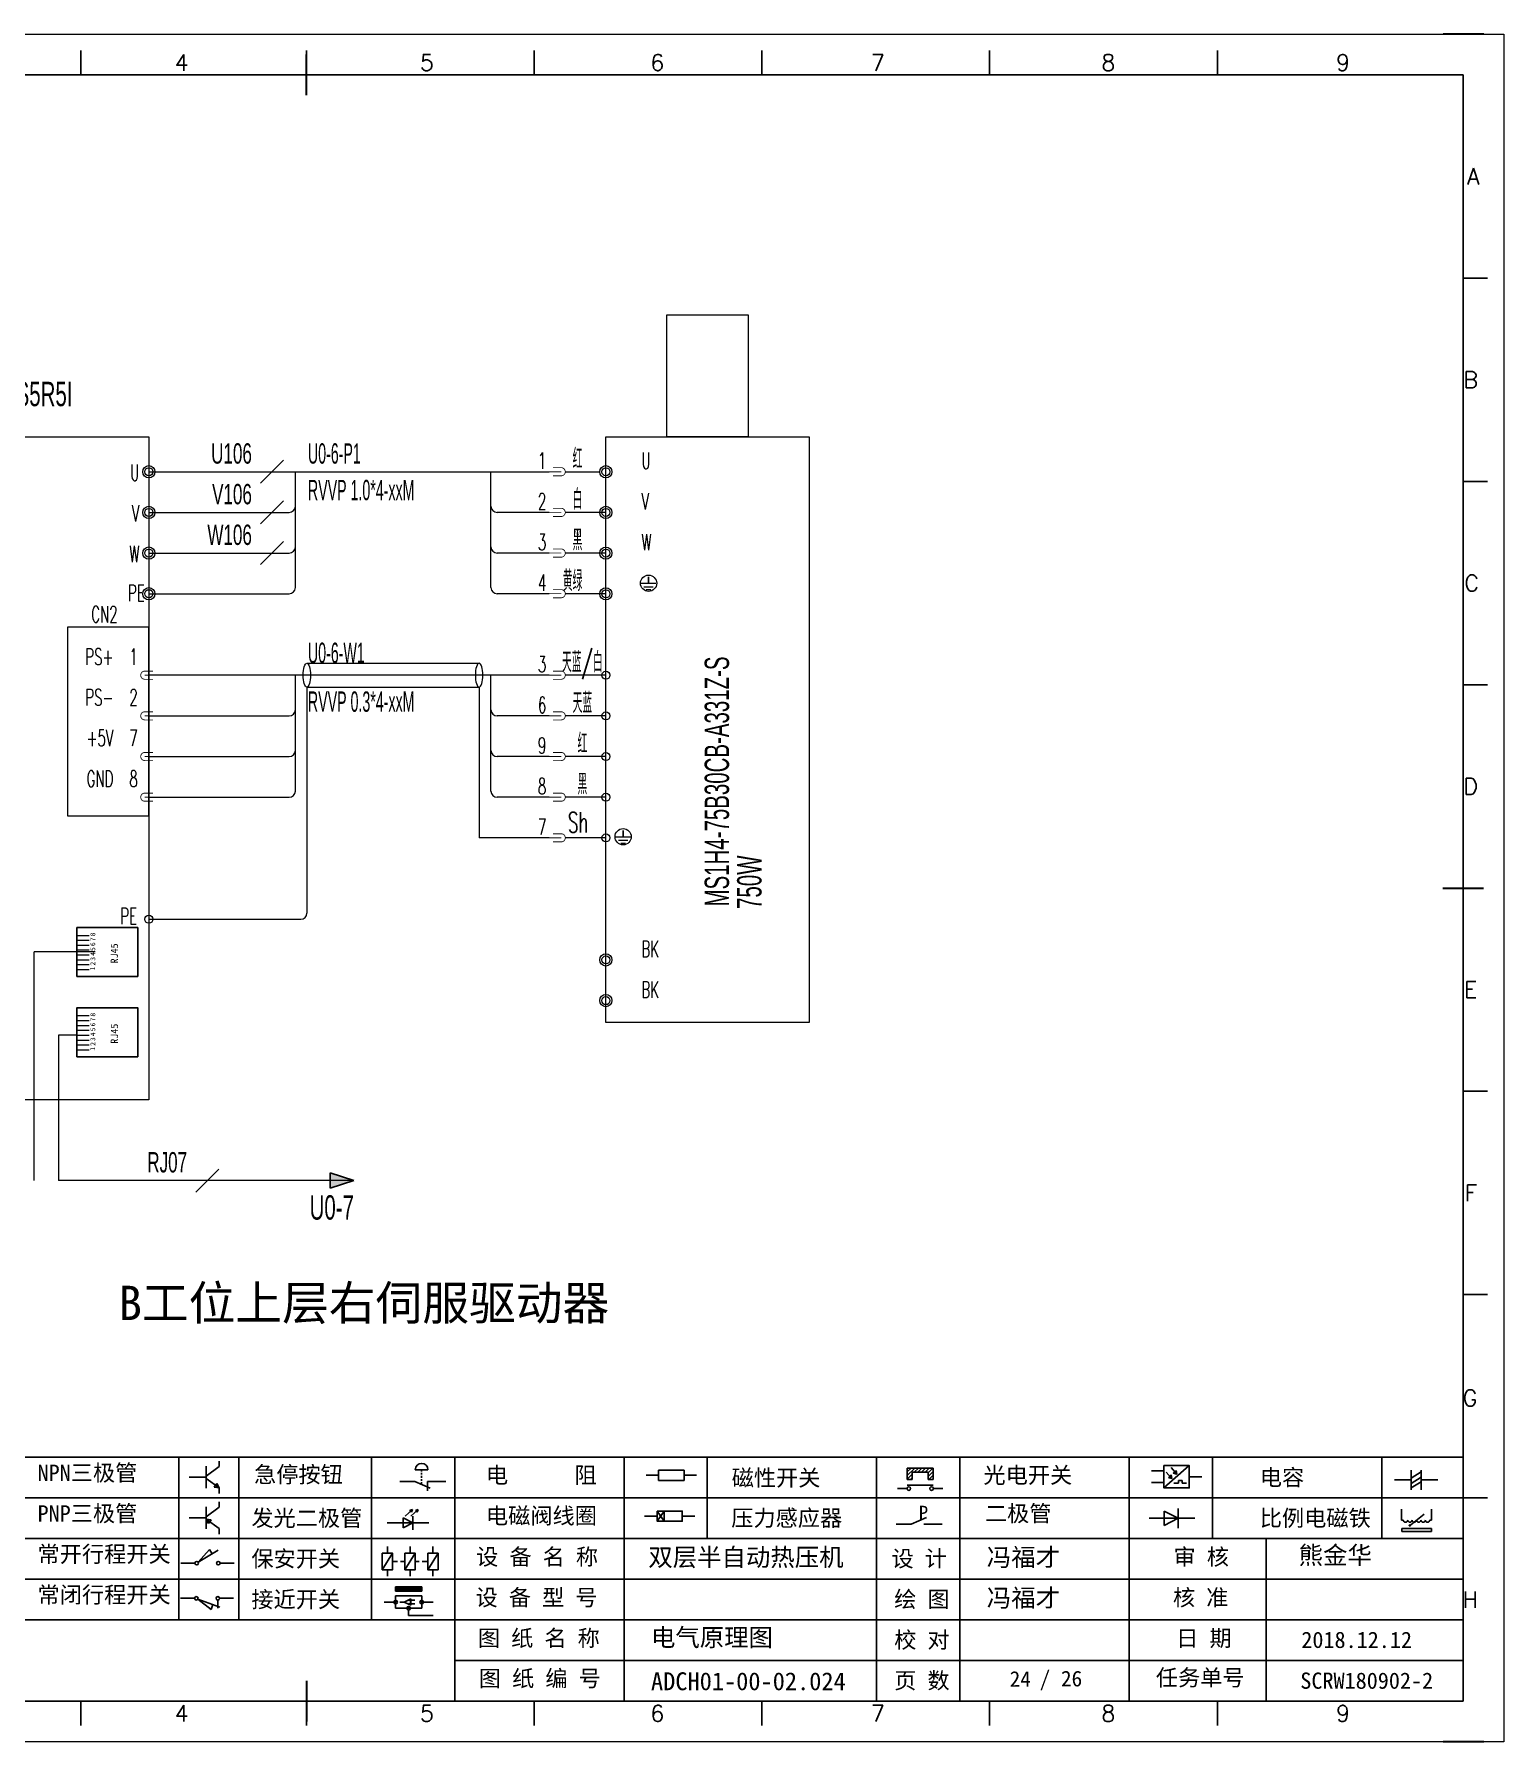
# Model space of a CAD drawing. Extents: x 33864 to 41687, y -3582 to -110.
# Drawn here: x 37403.3 to 37584, y -3569.1 to -3359.1 of the extents above; entities that cross this region are included whole.
import ezdxf
from ezdxf.enums import TextEntityAlignment as Align

# ---------------------------------------------------------------- set-up
doc = ezdxf.new("R2010")
doc.units = 0
doc.header["$MEASUREMENT"] = 0
doc.layers.add('AE_BOR', color=1, linetype='Continuous')
doc.layers.add('细实线层', color=7, linetype='Continuous')
doc.layers.add('Dimension', color=3, linetype='Continuous', lineweight=13)
doc.styles.add('WD', font='romans.shx', dxfattribs={"bigfont": 'gbcbig.shx'})
doc.styles.add('样式 8', font='arial.ttf')
doc.styles.add('汉字', font='')
doc.styles.get('汉字').set_extended_font_data('新宋体')

# ---------------------------------------------------------------- blocks, each defined once
blk = doc.blocks.new('磁性开关')
at = {"linetype": 'ByBlock'}
h = blk.add_hatch(dxfattribs=at)
h.set_pattern_fill('ANSI31', color=256, scale=0.1, style=0)
h.set_pattern_definition([(45, (0, 0), (-0.224506403, 0.224506403), [])])
h.paths.add_polyline_path([(-1907.69, -775.29), (-1910.88, -775.29), (-1910.88, -776.69), (-1910.25, -776.69), (-1910.25, -775.79), (-1908.31, -775.79), (-1908.31, -776.69), (-1907.69, -776.69)])
for p, q in [((-1910.88, -776.69), (-1910.88, -775.29)), ((-1910.88, -775.29), (-1907.69, -775.29)), ((-1910.88, -776.69), (-1910.25, -776.69)), ((-1910.25, -776.69), (-1910.25, -775.79)), ((-1910.25, -775.79), (-1908.31, -775.79)), ((-1908.31, -776.69), (-1908.31, -775.79)), ((-1908.31, -776.69), (-1907.69, -776.69)), ((-1907.69, -775.29), (-1907.69, -776.69)), ((-1910.91, -777.81), (-1912.09, -777.81)), ((-1910.88, -777.39), (-1907.69, -777.39)), ((-1907.66, -777.81), (-1906.48, -777.81))]:
    blk.add_line(p, q, dxfattribs=at)
for centre in [(-1910.68, -777.81), (-1907.88, -777.81)]:
    blk.add_circle(centre, 0.225, dxfattribs=at)
blk = doc.blocks.new('光电开关')
at = {"linetype": 'ByBlock'}
h = blk.add_hatch(dxfattribs=at)
h.set_pattern_fill('ANSI31', color=256, scale=0.01, style=0)
h.set_pattern_definition([(45, (0.172267, 0), (-0.0224506403, 0.0224506403), [])])
h.paths.add_polyline_path([(-1882.44, -776.34), (-1882.5, -775.91), (-1882.68, -776.07)])
h.paths.add_polyline_path([(-1882.44, -776.34), (-1882.68, -776.07), (-1882.86, -776.23)])
h.paths.add_polyline_path([(-1883.11, -776.45), (-1883.29, -776.61), (-1883.05, -776.88)])
h.paths.add_polyline_path([(-1883.29, -776.61), (-1883.47, -776.77), (-1883.05, -776.88)])
for p, q in [((-1884.01, -775.96), (-1885.56, -775.96)), ((-1880.91, -775.3), (-1884.01, -778.05)), ((-1883.75, -776.09), (-1883.05, -776.88)), ((-1883.11, -776.45), (-1883.47, -776.77)), ((-1883.05, -776.88), (-1883.47, -776.77)), ((-1883.14, -775.55), (-1882.44, -776.34)), ((-1883.05, -776.88), (-1883.11, -776.45)), ((-1882.5, -775.91), (-1882.86, -776.23)), ((-1882.44, -776.34), (-1882.86, -776.23)), ((-1882.44, -776.34), (-1882.5, -775.91)), ((-1879.37, -776.67), (-1880.91, -776.67)), ((-1884.01, -777.39), (-1885.56, -777.39)), ((-1882.78, -777.47), (-1882.23, -777.47)), ((-1882.23, -777.47), (-1882.23, -777.14)), ((-1882.23, -777.14), (-1881.78, -777.14)), ((-1881.78, -777.47), (-1881.78, -777.14)), ((-1881.23, -777.47), (-1881.78, -777.47))]:
    blk.add_line(p, q, dxfattribs=at)
blk.add_lwpolyline([(-1884.01, -775.3), (-1880.91, -775.3), (-1880.91, -778.05), (-1884.01, -778.05)], close=True, dxfattribs=at)
blk = doc.blocks.new('电磁阀线圈')
at = {"linetype": 'ByBlock'}
for p, q in [((-1854.61, -796.54), (-1856.17, -796.54)), ((-1854.61, -795.92), (-1853.75, -797.16)), ((-1853.75, -795.92), (-1854.61, -797.16)), ((-1853.75, -795.92), (-1853.75, -797.16)), ((-1851.53, -796.54), (-1849.97, -796.54))]:
    blk.add_line(p, q, dxfattribs=at)
blk.add_lwpolyline([(-1854.61, -795.92), (-1851.53, -795.92), (-1851.53, -797.16), (-1854.61, -797.16)], close=True, dxfattribs=at)
blk = doc.blocks.new('压力感应器')
at = {"linetype": 'ByBlock'}
for p, q in [((-1815.59, -777.73), (-1813.71, -776.93)), ((-1817.44, -777.73), (-1815.59, -777.73)), ((-1811.78, -777.73), (-1814.05, -777.73))]:
    blk.add_line(p, q, dxfattribs=at)
at = {"linetype": 'ByBlock', "insert": (-1814.65, -775.48), "char_height": 1.68, "width": 1.2242, "attachment_point": 1}
blk.add_mtext('{\\fNSimSun|b0|i0|c134|p49;P}', dxfattribs=at)
blk = doc.blocks.new('二极管')
at = {"linetype": 'ByBlock'}
for p, q in [((-1787.52, -776.77), (-1781.92, -776.77)), ((-1783.97, -776.77), (-1785.69, -775.9)), ((-1785.69, -775.9), (-1785.69, -777.65)), ((-1783.97, -776.77), (-1785.69, -777.65)), ((-1783.97, -777.99), (-1783.97, -775.56))]:
    blk.add_line(p, q, dxfattribs=at)
blk = doc.blocks.new('NPN三极管')
at = {"linetype": 'ByBlock'}
for p, q in [((-1785.73, -780.61), (-1785.73, -783.32)), ((-1785.73, -781.82), (-1784.15, -780.66)), ((-1784.15, -780.66), (-1784.15, -779.98)), ((-1785.73, -781.97), (-1787.81, -781.97)), ((-1785.73, -782.11), (-1784.15, -783.27)), ((-1784.41, -782.73), (-1784.74, -783.18)), ((-1784.15, -783.27), (-1784.74, -783.18)), ((-1784.15, -783.27), (-1784.41, -782.73)), ((-1784.15, -783.27), (-1784.15, -783.96))]:
    blk.add_line(p, q, dxfattribs=at)
blk = doc.blocks.new('PNP三极管')
at = {"linetype": 'ByBlock'}
for p, q in [((-1784.9, -785.38), (-1784.9, -788.09)), ((-1783.32, -785.43), (-1783.32, -784.75)), ((-1784.9, -786.74), (-1786.98, -786.74)), ((-1784.9, -786.59), (-1783.32, -785.43)), ((-1784.9, -786.88), (-1783.32, -788.04)), ((-1784.9, -786.88), (-1784.31, -786.97)), ((-1784.9, -786.88), (-1784.64, -787.42)), ((-1784.31, -786.97), (-1784.64, -787.42)), ((-1783.32, -788.04), (-1783.32, -788.73))]:
    blk.add_line(p, q, dxfattribs=at)
blk = doc.blocks.new('常开行程开关')
at = {"linetype": 'ByBlock'}
for p, q in [((-1785.89, -792.17), (-1784.52, -790.62)), ((-1785.89, -792.17), (-1783.43, -790.72)), ((-1784.52, -790.62), (-1784.19, -791.17)), ((-1786.29, -792.3), (-1788.01, -792.3)), ((-1781.48, -792.3), (-1783.21, -792.3))]:
    blk.add_line(p, q, dxfattribs=at)
for centre in [(-1786.07, -792.3), (-1783.42, -792.3)]:
    blk.add_circle(centre, 0.219, dxfattribs=at)
blk = doc.blocks.new('常闭行程开关')
at = {"linetype": 'ByBlock'}
for p, q in [((-1786.34, -796.62), (-1788.07, -796.62)), ((-1785.93, -796.72), (-1783.25, -797.7)), ((-1785.93, -796.72), (-1784.3, -798)), ((-1784.3, -798), (-1784.08, -797.4)), ((-1783.48, -796.84), (-1783.48, -797.85)), ((-1781.54, -796.62), (-1783.26, -796.62))]:
    blk.add_line(p, q, dxfattribs=at)
for centre in [(-1786.12, -796.62), (-1783.48, -796.62)]:
    blk.add_circle(centre, 0.219, dxfattribs=at)
blk = doc.blocks.new('电容')
at = {"linetype": 'ByBlock'}
for p, q in [((-1756.08, -782.99), (-1756.08, -780.56)), ((-1754.86, -780.79), (-1756.08, -781.55)), ((-1754.86, -782.99), (-1754.86, -780.56)), ((-1756.08, -781.77), (-1758.13, -781.77)), ((-1754.86, -781.44), (-1756.08, -782.2)), ((-1754.86, -781.99), (-1756.08, -782.75)), ((-1754.86, -781.77), (-1752.81, -781.77))]:
    blk.add_line(p, q, dxfattribs=at)
blk = doc.blocks.new('发光二极管')
at = {"linetype": 'ByBlock'}
for p, q in [((-1755.78, -785.92), (-1754.89, -785.14)), ((-1754.89, -785.14), (-1755.2, -785.22)), ((-1755.2, -785.22), (-1755.01, -785.43)), ((-1755.08, -785.92), (-1754.18, -785.14)), ((-1754.89, -785.14), (-1755.01, -785.43)), ((-1754.18, -785.14), (-1754.49, -785.22)), ((-1754.49, -785.22), (-1754.31, -785.43)), ((-1754.18, -785.14), (-1754.31, -785.43)), ((-1758.01, -786.77), (-1752.89, -786.77)), ((-1754.84, -786.77), (-1756.04, -786.16)), ((-1756.04, -786.16), (-1756.04, -787.39)), ((-1754.84, -786.77), (-1756.04, -787.39)), ((-1754.84, -787.63), (-1754.84, -785.92))]:
    blk.add_line(p, q, dxfattribs=at)
blk = doc.blocks.new('比例电磁阀')
at = {"linetype": 'ByBlock'}
for p, q in [((-1757.26, -775.38), (-1757.26, -776.71)), ((-1757.26, -776.71), (-1757.05, -776.71)), ((-1754.5, -775.98), (-1756.35, -777.44)), ((-1753.58, -776.71), (-1753.8, -776.71)), ((-1753.58, -775.38), (-1753.58, -776.71)), ((-1753.6, -777.73), (-1757.25, -777.73)), ((-1757.25, -778.13), (-1757.25, -777.73)), ((-1753.6, -778.13), (-1757.25, -778.13)), ((-1756.35, -777.44), (-1756.25, -777.25)), ((-1756.35, -777.44), (-1756.15, -777.38)), ((-1756.15, -777.38), (-1756.25, -777.25)), ((-1753.6, -777.73), (-1753.6, -778.13))]:
    blk.add_line(p, q, dxfattribs=at)
for centre in [(-1756.78, -776.71), (-1756.24, -776.71), (-1755.7, -776.71), (-1755.15, -776.71), (-1754.61, -776.71), (-1754.07, -776.71)]:
    blk.add_arc(centre, 0.271, 180, 0, dxfattribs=at)
blk = doc.blocks.new('保安开关')
at = {"linetype": 'ByBlock'}
for p, q in [((-1757.33, -790.79), (-1758.6, -792.81)), ((-1757.96, -790.79), (-1757.96, -789.97)), ((-1754.54, -790.79), (-1755.81, -792.81)), ((-1755.17, -790.79), (-1755.17, -789.97)), ((-1751.75, -790.79), (-1753.02, -792.81)), ((-1752.39, -790.79), (-1752.39, -789.97)), ((-1757.96, -792.81), (-1757.96, -793.62)), ((-1757.33, -791.8), (-1756.72, -791.8)), ((-1756.35, -791.8), (-1755.89, -791.8)), ((-1755.17, -792.81), (-1755.17, -793.62)), ((-1754.52, -791.8), (-1754.06, -791.8)), ((-1753.69, -791.8), (-1753.08, -791.8)), ((-1752.39, -792.81), (-1752.39, -793.62))]:
    blk.add_line(p, q, dxfattribs=at)
for points in [[(-1758.6, -790.79), (-1757.33, -790.79), (-1757.33, -792.81), (-1758.6, -792.81)], [(-1755.81, -790.79), (-1754.54, -790.79), (-1754.54, -792.81), (-1755.81, -792.81)], [(-1753.02, -790.79), (-1751.75, -790.79), (-1751.75, -792.81), (-1753.02, -792.81)]]:
    blk.add_lwpolyline(points, close=True, dxfattribs=at)
blk = doc.blocks.new('接近开关')
at = {"linetype": 'ByBlock'}
h = blk.add_hatch(dxfattribs=at)
h.set_pattern_fill('ANSI31', color=256, scale=0.01, style=0)
h.set_pattern_definition([(45, (-89.131516, -30.795668), (-0.0224506403, 0.0224506403), [])])
h.paths.add_polyline_path([(-1513.76, -1123.35), (-1513.76, -1122.85), (-1516.96, -1122.85), (-1516.96, -1123.35)])
for p, q in [((-1516.96, -1123.35), (-1516.96, -1122.85)), ((-1516.96, -1122.85), (-1513.76, -1122.85)), ((-1516.96, -1123.35), (-1513.76, -1123.35)), ((-1513.76, -1122.85), (-1513.76, -1123.35)), ((-1517.18, -1124.71), (-1518.36, -1124.71)), ((-1516.96, -1123.95), (-1513.76, -1123.95)), ((-1516.96, -1123.95), (-1516.96, -1125.47)), ((-1516.96, -1125.47), (-1513.76, -1125.47)), ((-1515.91, -1124.71), (-1516.45, -1124.71)), ((-1515.11, -1124.31), (-1515.91, -1124.71)), ((-1515.11, -1125.11), (-1515.91, -1124.71)), ((-1515.33, -1124.53), (-1515.17, -1124.53)), ((-1515.33, -1124.88), (-1515.17, -1124.88)), ((-1515.25, -1124.45), (-1515.25, -1124.61)), ((-1515.11, -1124.31), (-1515.11, -1125.11)), ((-1515.11, -1124.48), (-1514.58, -1124.48)), ((-1515.11, -1124.94), (-1514.58, -1124.94)), ((-1513.76, -1123.95), (-1513.76, -1125.47)), ((-1513.54, -1124.71), (-1512.36, -1124.71)), ((-1515.36, -1125.69), (-1515.36, -1126.36)), ((-1515.36, -1126.36), (-1512.36, -1126.36))]:
    blk.add_line(p, q, dxfattribs=at)
for centre in [(-1516.96, -1124.71), (-1515.36, -1125.47), (-1513.76, -1124.71)]:
    blk.add_circle(centre, 0.225, dxfattribs=at)
blk = doc.blocks.new('电阻')
at = {"linetype": 'ByBlock'}
for p, q in [((-3.09, 0), (-1.57, 0)), ((1.57, 0), (3.09, 0))]:
    blk.add_line(p, q, dxfattribs=at)
blk.add_lwpolyline([(-1.57, 0.63), (1.57, 0.63), (1.57, -0.63), (-1.57, -0.63)], close=True, dxfattribs=at)
blk = doc.blocks.new('急停按钮')
at = {"linetype": 'ByBlock'}
for p, q in [((-1.86, 0), (0, 0)), ((0, 0), (1.88, -0.81)), ((0.06, 1.45), (1.61, 1.45)), ((0.83, 1.45), (0.83, 1.24)), ((0.83, 1.07), (0.83, 0.85)), ((0.83, 0.68), (0.83, 0.47)), ((0.83, 0.29), (0.83, 0.08)), ((3.81, 0), (1.54, 0)), ((1.54, 0), (1.54, -1.15)), ((0.83, -0.09), (0.83, -0.24))]:
    blk.add_line(p, q, dxfattribs=at)
blk.add_arc((0.83, 1.45), 0.774, 0, 180)
blk = doc.blocks.new('A$C5EEB7F37')
at = {"lineweight": 0}
for p, q in [((0, 16.82), (5.16, 16.82)), ((0, 14.82), (5.16, 14.82)), ((0, 12.82), (5.16, 12.82)), ((0, 10.82), (5.16, 10.82)), ((0, 8.82), (5.16, 8.82)), ((0, 6.82), (5.16, 6.82)), ((0, 4.82), (5.16, 4.82)), ((0, 2.82), (5.16, 2.82))]:
    blk.add_line(p, q, dxfattribs=at)
blk.add_lwpolyline([(0.07, 0), (0.07, 20.03), (25.01, 20.03), (25.01, 0)], close=True)
at = {"char_height": 2, "width": 3.7055, "attachment_point": 1, "rotation": 90}
for s, insert in [('{\\fSimSun|b0|i0|c134|p2;8}', (5.62, 16.42)), ('{\\fSimSun|b0|i0|c134|p2;7}', (5.62, 14.42)), ('{\\fSimSun|b0|i0|c134|p2;6}', (5.62, 12.42)), ('{\\fSimSun|b0|i0|c134|p2;3}', (5.62, 6.42)), ('{\\fSimSun|b0|i0|c134|p2;5}', (5.62, 10.42)), ('{\\fSimSun|b0|i0|c134|p2;4}', (5.62, 8.42)), ('{\\fSimSun|b0|i0|c134|p2;1}', (5.56, 2.42)), ('{\\fSimSun|b0|i0|c134|p2;2}', (5.62, 4.42))]:
    blk.add_mtext(s, dxfattribs=dict(at, insert=insert))
at = {"color": 7, "insert": (13.92, 5.3), "char_height": 3.024, "attachment_point": 1, "rotation": 90}
blk.add_mtext_dynamic_manual_height_columns('{\\fSimSun|b0|i0|c134|p2;RJ45}', width=47.9244, gutter_width=12.5, heights=[0], dxfattribs=at)

msp = doc.modelspace()

# ---------------------------------------------------------------- hatches: boundary and pattern name
for points in [[(37439.664, -3499.144), (37442.582, -3500.079), (37439.664, -3501.015)], [(37442.582, -3500.079), (37439.664, -3501.015), (37439.664, -3499.144)]]:
    msp.add_hatch(color=256).paths.add_polyline_path(points)

# ---------------------------------------------------------------- linework, layer by layer
for p, q in [((37578.958, -3364.101), (37291.958, -3364.101)), ((37578.958, -3564.101), (37578.958, -3364.101)), ((37478.806, -3425.834), (37478.806, -3426.624)), ((37475.681, -3457.011), (37475.681, -3457.801)), ((37442.582, -3500.079), (37439.664, -3499.144)), ((37439.664, -3501.015), (37439.664, -3499.144)), ((37442.582, -3500.079), (37439.664, -3499.144)), ((37442.582, -3500.079), (37439.664, -3501.015)), ((37442.582, -3500.079), (37439.664, -3501.015)), ((37296.988, -3564.101), (37576.488, -3564.101)), ((37417.755, -3564.101), (37477.705, -3564.101)), ((37477.705, -3564.101), (37546.49, -3564.101))]:
    msp.add_line(p, q)
at = {"lineweight": 0}
for p, q in [((37417.369, -3412.915), (37466.566, -3412.915)), ((37435.384, -3427.165), (37435.384, -3412.915)), ((37459.433, -3427.165), (37459.433, -3412.915)), ((37468.566, -3412.915), (37472.808, -3412.915)), ((37417.369, -3417.915), (37434.634, -3417.915)), ((37466.566, -3417.915), (37460.183, -3417.915)), ((37473.558, -3417.915), (37468.566, -3417.915)), ((37417.369, -3422.915), (37434.634, -3422.915)), ((37466.566, -3422.915), (37460.183, -3422.915)), ((37473.558, -3422.919), (37468.566, -3422.919)), ((37477.912, -3426.631), (37479.701, -3426.631)), ((37478.244, -3427.059), (37479.369, -3427.059)), ((37417.369, -3427.915), (37434.634, -3427.915)), ((37466.566, -3427.915), (37460.183, -3427.915)), ((37473.558, -3427.923), (37468.566, -3427.923)), ((37478.53, -3427.406), (37479.103, -3427.406)), ((37436.814, -3436.467), (37457.975, -3436.465)), ((37466.566, -3437.931), (37417.369, -3437.931)), ((37435.384, -3452.181), (37435.384, -3437.931)), ((37436.793, -3439.396), (37436.793, -3467.189)), ((37436.793, -3439.396), (37457.975, -3439.396)), ((37457.975, -3439.396), (37457.975, -3457.931)), ((37459.433, -3452.181), (37459.433, -3437.931)), ((37473.558, -3437.935), (37468.566, -3437.935)), ((37417.369, -3442.931), (37434.634, -3442.931)), ((37466.566, -3442.931), (37460.183, -3442.931)), ((37473.558, -3442.939), (37468.566, -3442.939)), ((37417.369, -3447.931), (37434.634, -3447.931)), ((37466.566, -3447.931), (37460.183, -3447.931)), ((37473.558, -3447.939), (37468.566, -3447.939)), ((37417.369, -3452.931), (37434.634, -3452.931)), ((37466.566, -3452.931), (37460.183, -3452.931)), ((37473.558, -3452.939), (37468.566, -3452.939)), ((37466.566, -3457.931), (37460.183, -3457.931)), ((37473.558, -3457.939), (37468.566, -3457.939)), ((37474.787, -3457.807), (37476.575, -3457.807)), ((37475.119, -3458.236), (37476.243, -3458.236)), ((37475.404, -3458.583), (37475.978, -3458.583)), ((37417.369, -3467.939), (37436.043, -3467.939))]:
    msp.add_line(p, q, dxfattribs=at)
at = {"color": 3, "lineweight": 0}
for p, q in [((37403.27, -3500.079), (37403.27, -3471.965)), ((37410.785, -3471.965), (37403.27, -3471.965)), ((37406.246, -3482.197), (37406.246, -3500.079)), ((37408.497, -3482.197), (37406.246, -3482.197)), ((37442.582, -3500.079), (37406.246, -3500.079))]:
    msp.add_line(p, q, dxfattribs=at)
at = {"linetype": 'ByBlock'}
for p, q in [((37578.958, -3534.101), (37291.958, -3534.101)), ((37578.958, -3539.101), (37291.958, -3539.101)), ((37578.958, -3544.101), (37291.958, -3544.101)), ((37578.958, -3549.101), (37291.958, -3549.101)), ((37578.958, -3554.101), (37291.958, -3554.101)), ((37578.958, -3559.101), (37454.982, -3559.101))]:
    msp.add_line(p, q, dxfattribs=at)
at = {"lineweight": -2}
for p, q in [((37421.074, -3534.101), (37421.074, -3554.101)), ((37428.434, -3534.101), (37428.434, -3554.101)), ((37444.744, -3534.101), (37444.744, -3554.101)), ((37454.982, -3534.101), (37454.982, -3564.016)), ((37475.792, -3534.101), (37475.792, -3544.101)), ((37486.03, -3534.101), (37486.03, -3544.101)), ((37506.84, -3534.101), (37506.84, -3544.101)), ((37517.078, -3534.101), (37517.078, -3544.101)), ((37537.888, -3534.101), (37537.888, -3544.101)), ((37548.126, -3534.101), (37548.126, -3544.101)), ((37568.937, -3534.101), (37568.937, -3544.101)), ((37475.792, -3544.101), (37475.792, -3564.016)), ((37506.84, -3544.101), (37506.84, -3564.101)), ((37517.078, -3544.101), (37517.078, -3564.101)), ((37537.888, -3544.101), (37537.888, -3564.101)), ((37554.741, -3544.101), (37554.741, -3564.101))]:
    msp.add_line(p, q, dxfattribs=at)
at = {"ltscale": 2}
for p, q in [((37578.958, -3564.101), (37578.958, -3542.655)), ((37546.49, -3564.101), (37576.488, -3564.101)), ((37546.49, -3564.101), (37578.958, -3564.101))]:
    msp.add_line(p, q, dxfattribs=at)
at = {"lineweight": 9, "ltscale": 0.1}
for p, q in [((37388.293, -3564.101), (37417.755, -3564.101)), ((37416.398, -3564.101), (37416.398, -3564.101)), ((37416.398, -3564.101), (37416.398, -3564.101)), ((37416.398, -3564.101), (37416.398, -3564.101)), ((37416.398, -3564.101), (37416.398, -3564.101))]:
    msp.add_line(p, q, dxfattribs=at)
at = {"lineweight": 0}
for points in [[(37481.058, -3393.632), (37491.058, -3393.632), (37491.058, -3408.632), (37481.058, -3408.632)], [(37388.741, -3408.632), (37417.369, -3408.632), (37417.369, -3490.142), (37388.741, -3490.142)], [(37473.558, -3408.632), (37498.558, -3408.632), (37498.558, -3480.632), (37473.558, -3480.632)]]:
    msp.add_lwpolyline(points, close=True, dxfattribs=at)
at = {"color": 3, "lineweight": 0, "const_width": 0.1, "flags": 128}
for points in [[(37467.066, -3412.415), (37468.066, -3412.415, -1), (37468.066, -3413.415), (37467.066, -3413.415)], [(37467.066, -3417.415), (37468.066, -3417.415, -1), (37468.066, -3418.415), (37467.066, -3418.415)], [(37467.066, -3422.415), (37468.066, -3422.415, -1), (37468.066, -3423.415), (37467.066, -3423.415)], [(37467.066, -3427.415), (37468.066, -3427.415, -1), (37468.066, -3428.415), (37467.066, -3428.415)], [(37417.869, -3437.431), (37416.869, -3437.431, 1), (37416.869, -3438.431), (37417.869, -3438.431)], [(37467.066, -3437.431), (37468.066, -3437.431, -1), (37468.066, -3438.431), (37467.066, -3438.431)], [(37417.869, -3442.431), (37416.869, -3442.431, 1), (37416.869, -3443.431), (37417.869, -3443.431)], [(37467.066, -3442.431), (37468.066, -3442.431, -1), (37468.066, -3443.431), (37467.066, -3443.431)], [(37417.869, -3447.431), (37416.869, -3447.431, 1), (37416.869, -3448.431), (37417.869, -3448.431)], [(37467.066, -3447.431), (37468.066, -3447.431, -1), (37468.066, -3448.431), (37467.066, -3448.431)], [(37417.869, -3452.431), (37416.869, -3452.431, 1), (37416.869, -3453.431), (37417.869, -3453.431)], [(37467.066, -3452.431), (37468.066, -3452.431, -1), (37468.066, -3453.431), (37467.066, -3453.431)], [(37467.066, -3457.431), (37468.066, -3457.431, -1), (37468.066, -3458.431), (37467.066, -3458.431)]]:
    msp.add_lwpolyline(points, format="xyb", dxfattribs=at)
for points in [[(37468.066, -3412.915), (37466.566, -3412.915)], [(37468.066, -3417.915), (37466.566, -3417.915)], [(37468.066, -3422.915), (37466.566, -3422.915)], [(37468.066, -3427.915), (37466.566, -3427.915)], [(37416.869, -3437.931), (37418.369, -3437.931)], [(37468.066, -3437.931), (37466.566, -3437.931)], [(37416.869, -3442.931), (37418.369, -3442.931)], [(37468.066, -3442.931), (37466.566, -3442.931)], [(37416.869, -3447.931), (37418.369, -3447.931)], [(37468.066, -3447.931), (37466.566, -3447.931)], [(37416.869, -3452.931), (37418.369, -3452.931)], [(37468.066, -3452.931), (37466.566, -3452.931)], [(37468.066, -3457.931), (37466.566, -3457.931)]]:
    msp.add_lwpolyline(points, dxfattribs=at)
at = {"lineweight": 0}
msp.add_lwpolyline([(37417.374, -3455.215), (37417.374, -3432.007), (37407.374, -3432.007), (37407.374, -3455.215)], dxfattribs=at)
for centre, radius in [((37417.369, -3412.915), 0.75), ((37417.369, -3412.915), 0.5), ((37473.558, -3412.915), 0.75), ((37473.558, -3412.915), 0.5), ((37417.369, -3417.915), 0.75), ((37417.369, -3417.915), 0.5), ((37473.558, -3417.915), 0.75), ((37473.558, -3417.915), 0.5), ((37417.369, -3422.915), 0.75), ((37417.369, -3422.915), 0.5), ((37473.558, -3422.919), 0.75), ((37473.558, -3422.919), 0.5), ((37417.369, -3427.915), 0.75), ((37473.558, -3427.923), 0.75), ((37478.806, -3426.624), 1), ((37417.369, -3427.915), 0.5), ((37473.558, -3427.923), 0.5), ((37473.558, -3437.935), 0.5), ((37473.558, -3442.939), 0.5), ((37473.558, -3447.939), 0.5), ((37473.558, -3452.939), 0.5), ((37473.558, -3457.939), 0.5), ((37475.681, -3457.801), 1), ((37417.369, -3467.939), 0.5), ((37473.558, -3472.943), 0.75), ((37473.558, -3472.943), 0.5), ((37473.558, -3477.947), 0.75), ((37473.558, -3477.947), 0.5)]:
    msp.add_circle(centre, radius, dxfattribs=at)
for centre, start, end in [((37434.634, -3417.165), 270, 0), ((37460.183, -3417.165), 180, 270), ((37434.634, -3422.165), 270, 0), ((37460.183, -3422.165), 180, 270), ((37434.634, -3427.165), 270, 0), ((37460.183, -3427.165), 180, 270), ((37434.634, -3442.181), 270, 0), ((37460.183, -3442.181), 180, 270), ((37434.634, -3447.181), 270, 0), ((37460.183, -3447.181), 180, 270), ((37434.634, -3452.181), 270, 0), ((37460.183, -3452.181), 180, 270), ((37436.043, -3467.189), 270, 0)]:
    msp.add_arc(centre, 0.75, start, end, dxfattribs=at)
msp.add_ellipse((37436.793, -3437.931), major_axis=(0, 1.465), ratio=0.3169375, dxfattribs=at)
at = {"lineweight": 0, "extrusion": (0, 0, -1)}
msp.add_ellipse((37457.975, -3437.931), major_axis=(0, 1.465), ratio=0.3169375, dxfattribs=at)
at = {"layer": 'AE_BOR', "color": 1, "lineweight": 15}
for p, q in [((37286.955, -3359.101), (37583.955, -3359.101)), ((37583.955, -3359.101), (37583.955, -3569.101)), ((37583.955, -3569.101), (37286.955, -3569.101))]:
    msp.add_line(p, q, dxfattribs=at)
at = {"layer": 'AE_BOR', "lineweight": 30}
for p, q in [((37581.488, -3359.101), (37576.488, -3359.101)), ((37581.488, -3569.101), (37576.488, -3569.101))]:
    msp.add_line(p, q, dxfattribs=at)
at = {"layer": 'AE_BOR'}
for p, q in [((37408.988, -3364.101), (37408.988, -3361.101)), ((37436.738, -3364.101), (37436.738, -3361.101)), ((37464.738, -3364.101), (37464.738, -3361.101)), ((37492.738, -3364.101), (37492.738, -3361.101)), ((37520.738, -3364.101), (37520.738, -3361.101)), ((37548.738, -3364.101), (37548.738, -3361.101)), ((37578.958, -3389.101), (37581.958, -3389.101)), ((37578.958, -3414.101), (37581.958, -3414.101)), ((37578.958, -3439.101), (37581.958, -3439.101)), ((37578.958, -3489.101), (37581.958, -3489.101)), ((37578.958, -3514.101), (37581.958, -3514.101)), ((37578.958, -3539.101), (37581.958, -3539.101)), ((37408.988, -3564.101), (37408.988, -3567.101)), ((37436.738, -3564.101), (37436.738, -3567.101)), ((37464.738, -3564.101), (37464.738, -3567.101)), ((37492.738, -3564.101), (37492.738, -3567.101)), ((37520.738, -3564.101), (37520.738, -3567.101)), ((37548.738, -3564.101), (37548.738, -3567.101))]:
    msp.add_line(p, q, dxfattribs=at)
at = {"layer": 'AE_BOR', "color": 2, "lineweight": 30}
for p, q in [((37436.738, -3366.601), (37436.738, -3361.601)), ((37576.458, -3464.101), (37581.458, -3464.101)), ((37436.738, -3561.601), (37436.738, -3566.601)), ((37436.738, -3564.101), (37436.738, -3566.601))]:
    msp.add_line(p, q, dxfattribs=at)
at = {"layer": 'Dimension', "lineweight": 0}
for p, q in [((37431.109, -3414.329), (37433.937, -3411.501)), ((37431.109, -3419.329), (37433.937, -3416.501)), ((37431.109, -3424.329), (37433.937, -3421.501)), ((37423.14, -3501.493), (37425.968, -3498.665))]:
    msp.add_line(p, q, dxfattribs=at)
at = {"layer": '细实线层', "lineweight": 0}
for p, q in [((37407.374, -3455.215), (37417.374, -3455.215)), ((37460.183, -3457.931), (37457.975, -3457.931))]:
    msp.add_line(p, q, dxfattribs=at)

# ---------------------------------------------------------------- block references
at = {"lineweight": 0, "xscale": 0.2999999999992724, "yscale": 0.2999999999992724, "zscale": 0.2999999999992724}
for p in [(37408.497, -3474.97), (37408.497, -3484.843)]:
    msp.add_blockref('A$C5EEB7F37', p, dxfattribs=at)
at = {"linetype": 'ByBlock'}
for name, p in [('NPN三极管', (39210.152, -2754.598)), ('磁性开关', (39421.484, -2760.141)), ('光电开关', (39426.18, -2759.832)), ('电容', (39328.647, -2755.12)), ('PNP三极管', (39209.327, -2754.827)), ('发光二极管', (39204.67, -2755.409)), ('压力感应器', (39326.679, -2764.585)), ('二极管', (39327.867, -2764.827)), ('比例电磁阀', (39328.647, -2765.12)), ('电磁阀线圈', (39334.48, -2744.804)), ('常开行程开关', (39209.327, -2754.827)), ('保安开关', (39204.67, -2755.12)), ('接近开关', (38964.671, -2427.203)), ('常闭行程开关', (39209.327, -2754.827))]:
    msp.add_blockref(name, p, dxfattribs=at)
for name, p in [('急停按钮', (37450.07, -3537.085)), ('电阻', (37481.611, -3536.325))]:
    msp.add_blockref(name, p)

# ---------------------------------------------------------------- texts
at = {"lineweight": 0, "style": 'WD', "width": 0.6}
for s, height, p in [('红', 2.5, (37470.67, -3412.565)), ('U', 2, (37416.201, -3414.019)), ('白', 2.5, (37470.67, -3417.565)), ('V', 2, (37416.201, -3419.019)), ('黑', 2.5, (37470.67, -3422.569)), ('W', 2, (37416.201, -3424.019)), ('黄绿', 2.5, (37470.67, -3427.569)), ('PE', 2, (37416.859, -3428.821)), ('CN2', 2, (37413.531, -3431.433)), ('Sh', 2.5, (37471.409, -3457.274))]:
    msp.add_text(s, height=height, dxfattribs=at).set_placement(p, align=Align.RIGHT)
for s, p in [('1', (37465.205, -3412.557)), ('U', (37477.926, -3412.565)), ('2', (37465.205, -3417.557)), ('V', (37477.926, -3417.565)), ('3', (37465.205, -3422.561)), ('W', (37477.926, -3422.569)), ('4', (37465.205, -3427.565)), ('3', (37465.205, -3437.577)), ('6', (37465.205, -3442.581)), ('9', (37465.205, -3447.581)), ('8', (37465.205, -3452.581)), ('7', (37465.205, -3457.581)), ('BK', (37477.926, -3472.593)), ('BK', (37477.926, -3477.597))]:
    msp.add_text(s, height=2, dxfattribs=at).set_placement(p)
at = {"color": 6, "lineweight": 0, "style": 'WD', "width": 0.6}
for s, p in [('PS+', (37413.006, -3436.657)), ('1', (37416.006, -3436.657)), ('PS-', (37413.006, -3441.657)), ('2', (37416.006, -3441.657)), ('+5V', (37413.006, -3446.657)), ('7', (37416.006, -3446.657)), ('GND', (37413.006, -3451.661)), ('8', (37416.006, -3451.661)), ('PE', (37415.919, -3468.556))]:
    msp.add_text(s, height=2, dxfattribs=at).set_placement(p, align=Align.RIGHT)
for s, p in [('天蓝/白', (37470.67, -3437.585)), ('天蓝', (37470.67, -3442.585)), ('红', (37470.67, -3447.585)), ('黑', (37470.67, -3452.585))]:
    msp.add_text(s, height=2.5, dxfattribs=at).set_placement(p, align=Align.CENTER)
at = {"attachment_point": 1}
for s, insert, char_height, width in [('{\\fSimSun|b0|i0|c134|p2;B工位上层右伺服驱动器}', (37413.654, -3513.016), 4.212, 73.29125), ('{\\fKaiTi_GB2312|b0|i0|c134|p49;熊金华}', (37558.728, -3545.045), 2.2, 15.31746), ('{\\fKaiTi_GB2312|b0|i0|c134|p49;双层半自动热压机}', (37478.777, -3545.291), 2.2, 27.73841), ('{\\fKaiTi_GB2312|b0|i0|c134|p49;冯福才 }', (37520.388, -3545.302), 2.2, 15.31746), ('{\\fKaiTi_GB2312|b0|i0|c134|p49;冯福才}', (37520.388, -3550.302), 2.2, 15.31746), ('{\\fKaiTi_GB2312|b0|i0|c134|p49;电气原理图}', (37479.102, -3555.153), 2.2, 25.88003), ('{\\fKaiTi_GB2312|b0|i0|c134|p49;2018.12.12}', (37559.058, -3555.556), 2, 60.2542), ('{\\fKaiTi_GB2312|b0|i0|c134|p49;ADCH01-00-02.024}', (37479.102, -3560.553), 2.2, 25.68687), ('{\\fKaiTi_GB2312|b0|i0|c134|p49;24}', (37523.203, -3560.41), 1.92, 2.26819), ('{\\fKaiTi_GB2312|b0|i0|c134|p49;/ 26}', (37526.893, -3560.359), 1.92, 6.84443)]:
    msp.add_mtext(s, dxfattribs=dict(at, insert=insert, char_height=char_height, width=width))
at = {"char_height": 2, "attachment_point": 1, "style": '汉字'}
for s, insert in [('{\\fKaiTi_GB2312|b0|i0|c134|p49;NPN三极管}', (37403.688, -3535.009)), ('{\\fKaiTi_GB2312|b0|i0|c134|p49;急停按钮}', (37430.31, -3535.222)), ('{\\fKaiTi_GB2312|b0|i0|c134|p49;电      阻}', (37458.816, -3535.294)), ('{\\fKaiTi_GB2312|b0|i0|c134|p49;磁性开关}', (37489.027, -3535.63)), ('{\\fKaiTi_GB2312|b0|i0|c134|p49;光电开关}', (37519.978, -3535.292)), ('{\\fKaiTi_GB2312|b0|i0|c134|p49;电容}', (37553.953, -3535.58)), ('{\\fKaiTi_GB2312|b0|i0|c134|p49;PNP三极管}', (37403.688, -3540.009)), ('{\\fKaiTi_GB2312|b0|i0|c134|p49;发光二极管}', (37429.977, -3540.58)), ('{\\fKaiTi_GB2312|b0|i0|c134|p49;电磁阀线圈}', (37458.816, -3540.294)), ('{\\fKaiTi_GB2312|b0|i0|c134|p49;压力感应器}', (37488.974, -3540.57)), ('{\\fKaiTi_GB2312|b0|i0|c134|p49;二极管}', (37520.159, -3540.009)), ('{\\fKaiTi_GB2312|b0|i0|c134|p49;比例电磁铁}', (37553.953, -3540.58)), ('{\\fKaiTi_GB2312|b0|i0|c134|p49;常开行程开关}', (37403.688, -3545.009)), ('{\\fKaiTi_GB2312|b0|i0|c134|p49;保安开关}', (37429.977, -3545.58)), ('{\\fKaiTi_GB2312|b0|i0|c134|p0;设 备 名 称}', (37457.609, -3545.345)), ('{\\fKaiTi_GB2312|b0|i0|c134|p0;设 计}', (37508.676, -3545.561)), ('{\\fKaiTi_GB2312|b0|i0|c134|p0;审 核}', (37543.344, -3545.352)), ('{\\fKaiTi_GB2312|b0|i0|c134|p49;常闭行程开关}', (37403.688, -3550.009)), ('{\\fKaiTi_GB2312|b0|i0|c134|p49;接近开关}', (37429.977, -3550.58)), ('{\\fKaiTi_GB2312|b0|i0|c134|p0;设 备 型 号}', (37457.535, -3550.345)), ('{\\fKaiTi_GB2312|b0|i0|c134|p0;绘 图}', (37509.005, -3550.561)), ('{\\fKaiTi_GB2312|b0|i0|c134|p0;核 准}', (37543.274, -3550.352)), ('{\\fKaiTi_GB2312|b0|i0|c134|p0;图 纸 名 称}', (37457.818, -3555.345)), ('{\\fKaiTi_GB2312|b0|i0|c134|p0;校 对}', (37509.005, -3555.561)), ('{\\fKaiTi_GB2312|b0|i0|c134|p0;日 期}', (37543.671, -3555.352)), ('{\\fKaiTi_GB2312|b0|i0|c134|p0;图 纸 编 号}', (37457.936, -3560.297)), ('{\\fKaiTi_GB2312|b0|i0|c134|p0;页 数}', (37509.005, -3560.561)), ('{\\fKaiTi_GB2312|b0|i0|c134|p0;任务单号}', (37541.172, -3560.202)), ('{\\fKaiTi_GB2312|b0|i0|c134|p0;SCRW180902-2}', (37558.935, -3560.576))]:
    msp.add_mtext(s, dxfattribs=dict(at, insert=insert))
at = {"layer": 'AE_BOR', "style": 'WD'}
for s, p in [('4', (37421.401, -3363.601)), ('5', (37451.55, -3363.601)), ('6', (37479.895, -3363.601)), ('7', (37506.993, -3363.601)), ('8', (37535.322, -3363.601)), ('9', (37564.187, -3363.601)), ('4', (37421.401, -3566.601)), ('5', (37451.55, -3566.601)), ('6', (37479.895, -3566.601)), ('7', (37506.993, -3566.601)), ('8', (37535.322, -3566.601)), ('9', (37564.187, -3566.601))]:
    msp.add_text(s, height=2, dxfattribs=at).set_placement(p, align=Align.CENTER)
for s, p in [('A', (37580.982, -3376.601)), ('B', (37580.792, -3401.601)), ('C', (37580.887, -3426.601)), ('D', (37580.792, -3451.601)), ('E', (37580.696, -3476.601)), ('F', (37580.696, -3501.601)), ('F', (37580.696, -3501.601)), ('G', (37580.696, -3526.82)), ('H', (37580.792, -3551.601))]:
    msp.add_text(s, height=2, dxfattribs=at).set_placement(p, align=Align.MIDDLE_RIGHT)
at = {"layer": 'Dimension', "lineweight": 0, "style": '样式 8', "width": 0.6}
msp.add_text('IS620NS5R5I', height=3, dxfattribs=at).set_placement((37392.604, -3404.849))
for s, height, p in [('U106', 2.5, (37430.039, -3411.915)), ('V106', 2.5, (37430.039, -3416.915)), ('W106', 2.5, (37430.039, -3421.915)), ('RJ07', 2.5, (37422.07, -3499.079)), ('U0-7', 3, (37442.582, -3504.882))]:
    msp.add_text(s, height=height, dxfattribs=at).set_placement(p, align=Align.RIGHT)
at = {"layer": 'Dimension', "color": 3, "lineweight": 0, "style": '样式 8', "width": 0.5}
for s, p in [('U0-6-P1', (37436.929, -3411.915)), ('U0-6-W1', (37436.929, -3436.431))]:
    msp.add_text(s, height=2.5, dxfattribs=at).set_placement(p)
at = {"layer": 'Dimension', "color": 1, "lineweight": 0, "style": '样式 8', "width": 0.5}
for s, p in [('RVVP 1.0*4-xxM', (37436.929, -3413.915)), ('RVVP 0.3*4-xxM', (37436.929, -3439.931))]:
    msp.add_text(s, height=2.5, dxfattribs=at).set_placement(p, align=Align.TOP_LEFT)
at = {"layer": 'Dimension', "color": 6, "lineweight": 0, "style": '样式 8', "width": 0.6}
msp.add_text('MS1H4-75B30CB-A331Z-S', height=3, rotation=90, dxfattribs=at).set_placement((37488.702, -3466.374))
at = {"layer": 'Dimension', "lineweight": 0, "style": '样式 8', "width": 0.6}
msp.add_text('750W', height=3, rotation=90, dxfattribs=at).set_placement((37492.693, -3466.673))

doc.saveas('drawing.dxf')
